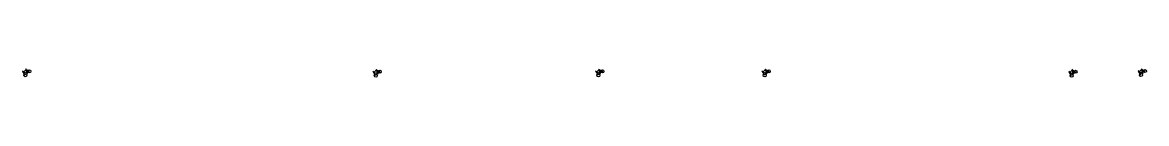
# Model space of a CAD drawing. Header units: millimetres. Extents: x -10063505 to 885836, y -4961 to 6863153.
# Drawn here: x -16771.7 to -16408.6, y 46425.8 to 46428.6 of the extents above; entities that cross this region are included whole.
import ezdxf

# ---------------------------------------------------------------- set-up
doc = ezdxf.new("R2010")
doc.units = ezdxf.units.MM
doc.header["$LTSCALE"] = 0.2
doc.layers.add('tj车道功能', color=7, linetype='Continuous')
doc.layers.add('tj道路标线', color=7, linetype='Continuous')

# ---------------------------------------------------------------- blocks, each defined once
blk = doc.blocks.new('bike')
at = {"layer": 'tj车道功能'}
for p, q in [((525100.46, 3398374.33), (525101.22, 3398374.84)), ((525101.46, 3398373.74), (525100.46, 3398374.33)), ((525101.03, 3398375.07), (525101.12, 3398375.12)), ((525101.22, 3398374.84), (525101.03, 3398375.07)), ((525102.34, 3398374.61), (525101.22, 3398374.84)), ((525101.22, 3398374.84), (525101.39, 3398374.61)), ((525101.22, 3398374.84), (525101.49, 3398373.58)), ((525101.39, 3398374.61), (525101.33, 3398374.58)), ((525102.34, 3398374.61), (525101.46, 3398373.74)), ((525101.49, 3398373.58), (525101.62, 3398373.71)), ((525101.75, 3398375.59), (525102.5, 3398374.34)), ((525102.66, 3398374.34), (525102.44, 3398374.13)), ((525102.5, 3398374.34), (525102.66, 3398374.34))]:
    blk.add_line(p, q, dxfattribs=at)
for centre, radius in [((525101.75, 3398375.59), 0.497), ((525100.46, 3398374.33), 0.497), ((525101.22, 3398374.84), 0.158)]:
    blk.add_circle(centre, radius, dxfattribs=at)

msp = doc.modelspace()

# ---------------------------------------------------------------- block references
at = {"layer": 'tj道路标线', "rotation": 180.1404906470854}
for p in [(499996.54, 3446079.42), (500109.73, 3446079.29), (500181.62, 3446079.4), (500235.35, 3446079.4), (500334.46, 3446079.27), (500356.88, 3446079.48)]:
    msp.add_blockref('bike', p, dxfattribs=at)

doc.saveas('drawing.dxf')
